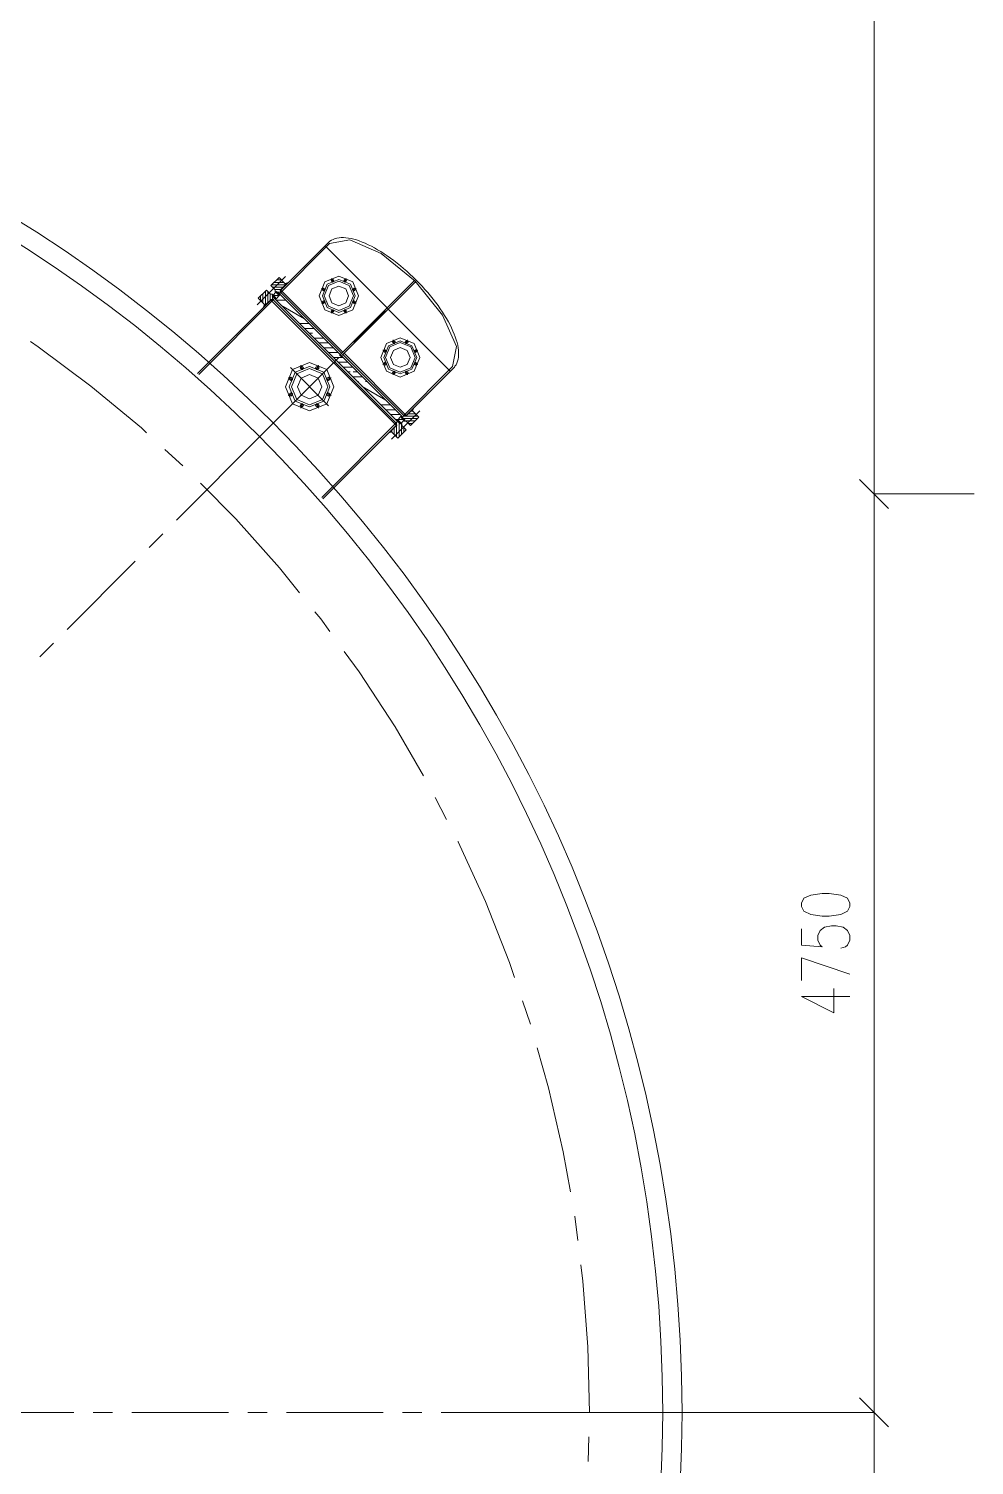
# Model space of a CAD drawing. Header units: millimetres. Extents: x 117 to 78452272, y 10 to 169749766.
# Drawn here: x 78405992 to 78410885, y 169678512 to 169685944 of the extents above; entities that cross this region are included whole.
import ezdxf

# ---------------------------------------------------------------- set-up
doc = ezdxf.new("R2010")
doc.units = ezdxf.units.MM

msp = doc.modelspace()

# ---------------------------------------------------------------- hatches: boundary and pattern name
h = msp.add_hatch(color=0)
h.dxf.hatch_style = 2
h.paths.add_polyline_path([(78407245.951, 169684542.039), (78407244.356, 169684543.634), (78407245.951, 169684545.228), (78407247.545, 169684543.634)])
h = msp.add_hatch(color=0)
h.dxf.hatch_style = 2
h.paths.add_polyline_path([(78407287.75, 169684570.049), (78407286.155, 169684571.643), (78407287.75, 169684573.238), (78407289.344, 169684571.643)])
h = msp.add_hatch(color=0)
h.dxf.hatch_style = 2
h.paths.add_polyline_path([(78407302.401, 169684584.269), (78407300.806, 169684585.864), (78407302.401, 169684587.458), (78407303.995, 169684585.864)])
h = msp.add_hatch(color=0)
h.dxf.hatch_style = 2
h.paths.add_polyline_path([(78407205.444, 169684498.948), (78407203.85, 169684500.542), (78407205.444, 169684502.136), (78407207.039, 169684500.542)])
h = msp.add_hatch(color=0)
h.dxf.hatch_style = 2
h.paths.add_polyline_path([(78407205.444, 169684498.948), (78407203.85, 169684500.542), (78407205.444, 169684502.136), (78407207.039, 169684500.542)])
h = msp.add_hatch(color=0)
h.dxf.hatch_style = 2
h.paths.add_polyline_path([(78407606.198, 169684251.601), (78407604.603, 169684253.195), (78407606.198, 169684254.79), (78407607.792, 169684253.195)])
h = msp.add_hatch(color=0)
h.dxf.hatch_style = 2
h.paths.add_polyline_path([(78407938.866, 169683947.804), (78407937.272, 169683949.399), (78407938.866, 169683950.993), (78407940.46, 169683949.399)])
h = msp.add_hatch(color=0)
h.dxf.hatch_style = 2
h.paths.add_polyline_path([(78407269.651, 169683912.469), (78407268.057, 169683914.063), (78407269.651, 169683915.658), (78407271.246, 169683914.063)])
h = msp.add_hatch(color=0)
h.dxf.hatch_style = 2
h.paths.add_polyline_path([(78407896.636, 169683891.354), (78407895.042, 169683892.948), (78407896.636, 169683894.543), (78407898.23, 169683892.948)])
h = msp.add_hatch(color=0)
h.dxf.hatch_style = 2
h.paths.add_polyline_path([(78407914.735, 169683897.818), (78407913.14, 169683899.412), (78407914.735, 169683901.007), (78407916.329, 169683899.412)])
h = msp.add_hatch(color=0)
h.dxf.hatch_style = 2
h.paths.add_polyline_path([(78407853.544, 169683850.848), (78407851.95, 169683852.442), (78407853.544, 169683854.037), (78407855.139, 169683852.442)])
h = msp.add_hatch(color=0)
h.dxf.hatch_style = 2
h.paths.add_polyline_path([(78407853.544, 169683850.848), (78407851.95, 169683852.442), (78407853.544, 169683854.037), (78407855.139, 169683852.442)])

# ---------------------------------------------------------------- linework, layer by layer
at = {"color": 0, "lineweight": 0}
for points in [[(78410366.224, 169689838.748), (78410366.224, 169683537.442)], [(78407283.871, 169684567.334), (78407548.886, 169684832.349)], [(78407296.799, 169684591.466), (78407543.284, 169684837.95)], [(78408190.953, 169684190.281), (78408194.4, 169684193.729), (78408197.416, 169684197.607), (78408203.018, 169684205.364), (78408207.327, 169684214.413), (78408211.206, 169684223.893), (78408213.791, 169684233.804), (78408215.515, 169684244.577), (78408216.377, 169684255.781), (78408216.377, 169684267.847), (78408215.946, 169684280.343), (78408214.222, 169684293.271), (78408211.637, 169684306.629), (78408208.189, 169684320.419), (78408204.311, 169684334.639), (78408199.14, 169684349.29), (78408193.538, 169684364.372), (78408187.074, 169684379.885), (78408179.749, 169684395.829), (78408171.992, 169684411.773), (78408163.374, 169684427.717), (78408153.894, 169684444.523), (78408143.552, 169684460.898), (78408133.21, 169684477.703), (78408121.575, 169684494.509), (78408109.94, 169684511.315), (78408097.444, 169684528.552), (78408084.085, 169684545.357), (78408070.727, 169684562.163), (78408056.937, 169684578.538), (78408042.286, 169684595.344), (78408027.635, 169684611.719), (78408012.122, 169684627.663), (78407996.609, 169684643.607), (78407980.665, 169684659.12), (78407964.721, 169684674.633), (78407948.346, 169684689.284), (78407931.54, 169684703.935), (78407915.165, 169684717.724), (78407898.36, 169684731.514), (78407881.123, 169684744.441), (78407864.317, 169684756.938), (78407847.511, 169684768.573), (78407830.706, 169684780.208), (78407813.9, 169684790.98), (78407797.525, 169684800.892), (78407780.719, 169684810.372), (78407764.775, 169684818.99), (78407748.4, 169684826.747), (78407732.887, 169684834.072), (78407717.374, 169684840.536), (78407702.292, 169684846.138), (78407687.641, 169684851.309), (78407673.421, 169684855.187), (78407659.631, 169684858.634), (78407646.273, 169684861.22), (78407633.345, 169684862.944), (78407620.849, 169684863.806), (78407608.783, 169684863.375), (78407597.579, 169684862.513), (78407586.806, 169684860.789), (78407576.895, 169684858.204), (78407567.415, 169684854.325), (78407558.366, 169684850.016), (78407550.609, 169684844.414), (78407546.731, 169684841.398), (78407543.284, 169684837.95)], [(78408185.351, 169684195.883), (78408204.742, 169684300.596), (78408133.641, 169684462.19), (78407991.007, 169684638.005), (78407815.193, 169684780.638), (78407653.599, 169684851.74), (78407548.886, 169684832.349)], [(78408173.285, 169684172.614), (78407525.616, 169684820.283)], [(78407320.93, 169684662.567), (78407238.194, 169684579.831)], [(78407287.319, 169684656.965), (78407244.658, 169684614.735)], [(78407244.658, 169684614.735), (78407266.635, 169684592.758)], [(78407277.408, 169684619.044), (78407249.398, 169684619.044)], [(78407264.911, 169684606.548), (78407252.845, 169684606.548)], [(78407289.904, 169684631.541), (78407261.895, 169684631.541)], [(78407308.865, 169684606.548), (78407264.911, 169684606.548)], [(78407300.246, 169684644.038), (78407274.391, 169684644.038)], [(78407320.93, 169684619.044), (78407277.408, 169684619.044)], [(78407319.637, 169684624.646), (78407287.319, 169684656.965)], [(78407312.743, 169684631.541), (78407289.904, 169684631.541)], [(78407321.361, 169684619.044), (78407293.352, 169684591.035)], [(78407336.443, 169684631.541), (78407319.637, 169684624.646)], [(78407321.361, 169684618.613), (78407319.637, 169684624.646)], [(78407329.118, 169684624.215), (78407319.637, 169684624.215)], [(78407329.98, 169684624.646), (78407320.068, 169684624.646)], [(78407328.687, 169684623.354), (78407320.068, 169684623.354)], [(78407327.825, 169684622.923), (78407320.068, 169684622.923)], [(78407327.394, 169684622.061), (78407320.068, 169684622.061)], [(78407320.499, 169684622.061), (78407320.499, 169684625.077)], [(78407326.532, 169684621.63), (78407320.499, 169684621.63)], [(78407326.101, 169684621.199), (78407320.499, 169684621.199)], [(78407320.93, 169684619.475), (78407320.93, 169684625.077)], [(78407325.67, 169684620.337), (78407320.93, 169684620.337)], [(78407324.809, 169684619.906), (78407320.93, 169684619.906)], [(78407324.378, 169684619.044), (78407320.93, 169684619.044)], [(78407330.41, 169684625.508), (78407321.361, 169684625.508)], [(78407321.361, 169684619.044), (78407322.654, 169684617.321)], [(78407323.516, 169684618.613), (78407321.361, 169684618.613)], [(78407321.792, 169684618.613), (78407321.792, 169684625.508)], [(78407322.223, 169684617.752), (78407322.223, 169684625.508)], [(78407331.272, 169684625.939), (78407323.085, 169684625.939)], [(78407323.085, 169684617.752), (78407323.085, 169684625.939)], [(78407323.516, 169684618.182), (78407323.516, 169684626.37)], [(78407323.947, 169684619.044), (78407323.947, 169684626.37)], [(78407331.703, 169684626.801), (78407324.378, 169684626.801)], [(78407324.809, 169684619.475), (78407324.809, 169684626.801)], [(78407325.239, 169684620.337), (78407325.239, 169684626.801)], [(78407332.565, 169684627.232), (78407326.101, 169684627.232)], [(78407326.101, 169684620.768), (78407326.101, 169684627.232)], [(78407326.532, 169684621.63), (78407326.532, 169684627.232)], [(78407327.394, 169684622.061), (78407327.394, 169684627.663)], [(78407327.825, 169684622.923), (78407327.825, 169684628.094)], [(78407332.996, 169684627.663), (78407327.825, 169684627.663)], [(78407328.687, 169684623.354), (78407328.687, 169684628.094)], [(78407333.427, 169684628.525), (78407329.118, 169684628.525)], [(78407329.118, 169684624.215), (78407329.118, 169684628.525)], [(78407329.549, 169684624.646), (78407329.549, 169684628.525)], [(78407330.41, 169684625.077), (78407330.41, 169684628.955)], [(78407330.841, 169684625.939), (78407330.841, 169684629.386)], [(78407334.289, 169684628.955), (78407330.841, 169684628.955)], [(78407331.703, 169684626.37), (78407331.703, 169684629.386)], [(78407332.134, 169684627.232), (78407332.134, 169684629.817)], [(78407334.72, 169684629.817), (78407332.565, 169684629.817)], [(78407332.996, 169684627.663), (78407332.996, 169684629.817)], [(78407333.427, 169684628.525), (78407333.427, 169684630.248)], [(78407335.581, 169684630.248), (78407333.858, 169684630.248)], [(78407334.289, 169684628.955), (78407334.289, 169684630.248)], [(78407566.984, 169684632.834), (78407559.228, 169684651.794)], [(78407603.181, 169684256.212), (78407987.991, 169684640.59)], [(78407609.214, 169684250.179), (78407993.592, 169684634.988)], [(78407626.02, 169684632.834), (78407633.776, 169684651.794)], [(78407984.112, 169684636.712), (78407984.543, 169684644.038)], [(78407985.405, 169684638.005), (78407984.112, 169684638.005)], [(78407984.543, 169684637.574), (78407984.543, 169684644.038)], [(78407985.836, 169684643.176), (78407984.543, 169684643.176)], [(78407986.267, 169684642.314), (78407984.543, 169684642.314)], [(78407987.129, 169684641.883), (78407984.543, 169684641.883)], [(78407987.56, 169684641.452), (78407984.543, 169684641.452)], [(78407987.991, 169684640.59), (78407984.543, 169684640.59)], [(78407987.56, 169684640.159), (78407984.543, 169684640.159)], [(78407986.698, 169684639.298), (78407984.543, 169684639.298)], [(78407986.267, 169684638.867), (78407984.543, 169684638.867)], [(78407985.405, 169684638.005), (78407985.405, 169684643.607)], [(78407985.836, 169684638.436), (78407985.836, 169684642.745)], [(78407986.698, 169684639.298), (78407986.698, 169684642.314)], [(78407987.129, 169684639.728), (78407987.129, 169684641.883)], [(78407989.714, 169684631.11), (78407997.04, 169684631.541)], [(78407997.04, 169684631.972), (78407990.576, 169684631.972)], [(78407996.178, 169684632.403), (78407991.007, 169684632.403)], [(78407991.438, 169684631.541), (78407991.438, 169684632.834)], [(78407995.747, 169684633.265), (78407991.869, 169684633.265)], [(78407995.316, 169684633.696), (78407992.3, 169684633.696)], [(78407992.3, 169684631.541), (78407992.3, 169684633.696)], [(78407992.731, 169684631.541), (78407992.731, 169684634.126)], [(78407994.454, 169684634.557), (78407993.162, 169684634.557)], [(78407993.592, 169684631.541), (78407993.592, 169684634.988)], [(78407994.023, 169684631.541), (78407994.023, 169684634.988)], [(78407994.885, 169684631.541), (78407994.885, 169684634.126)], [(78407995.316, 169684631.541), (78407995.316, 169684633.696)], [(78407996.178, 169684631.541), (78407996.178, 169684632.834)], [(78406865.45, 169684160.117), (78407245.089, 169684540.187)], [(78407265.773, 169684549.667), (78406871.483, 169684154.946)], [(78407174.418, 169684516.055), (78407257.154, 169684598.36)], [(78407179.589, 169684549.667), (78407222.25, 169684591.897)], [(78407212.339, 169684517.348), (78407179.589, 169684549.667)], [(78407191.655, 169684537.601), (78407191.655, 169684561.301)], [(78407204.152, 169684545.788), (78407204.152, 169684573.798)], [(78407204.152, 169684525.104), (78407204.152, 169684545.788)], [(78407216.648, 169684558.285), (78407216.648, 169684586.295)], [(78407216.648, 169684516.055), (78407216.648, 169684558.285)], [(78407217.941, 169684515.624), (78407245.951, 169684543.634)], [(78407222.25, 169684591.897), (78407243.796, 169684570.351)], [(78407229.145, 169684570.782), (78407229.145, 169684585.002)], [(78407229.145, 169684526.828), (78407229.145, 169684570.782)], [(78407241.641, 169684539.325), (78407241.641, 169684572.505)], [(78407252.414, 169684570.351), (78407243.796, 169684570.351)], [(78407253.276, 169684541.479), (78407243.796, 169684541.479)], [(78407243.796, 169684541.479), (78407250.691, 169684534.585)], [(78407255.431, 169684541.048), (78407244.227, 169684541.048)], [(78407250.691, 169684542.341), (78407244.658, 169684542.341)], [(78407244.658, 169684540.617), (78407244.658, 169684542.341)], [(78407248.536, 169684542.772), (78407245.089, 169684542.772)], [(78407256.724, 169684540.187), (78407245.089, 169684540.187)], [(78407245.52, 169684539.756), (78407245.52, 169684543.203)], [(78407256.293, 169684539.756), (78407245.52, 169684539.756)], [(78407245.951, 169684539.325), (78407245.951, 169684543.634)], [(78407245.951, 169684543.634), (78407257.154, 169684540.617)], [(78407255.431, 169684538.894), (78407245.951, 169684538.894)], [(78407246.812, 169684538.463), (78407246.812, 169684543.203)], [(78407255, 169684538.463), (78407246.812, 169684538.463)], [(78407247.243, 169684538.032), (78407247.243, 169684543.203)], [(78407254.138, 169684538.032), (78407247.243, 169684538.032)], [(78407247.674, 169684537.601), (78407247.674, 169684543.203)], [(78407253.707, 169684537.17), (78407248.105, 169684537.17)], [(78407248.536, 169684536.739), (78407248.536, 169684542.772)], [(78407252.845, 169684536.739), (78407248.536, 169684536.739)], [(78407248.967, 169684536.308), (78407248.967, 169684542.772)], [(78407252.414, 169684535.877), (78407249.398, 169684535.877)], [(78407249.829, 169684535.446), (78407249.829, 169684542.341)], [(78407251.983, 169684535.446), (78407249.829, 169684535.446)], [(78407250.26, 169684535.015), (78407250.26, 169684542.341)], [(78407250.691, 169684534.585), (78407887.587, 169683897.689)], [(78407251.122, 169684534.585), (78407251.122, 169684542.341)], [(78407251.553, 169684535.015), (78407251.553, 169684541.91)], [(78407252.414, 169684570.351), (78407256.293, 169684566.041)], [(78407256.293, 169684566.041), (78407252.414, 169684561.732)], [(78407260.602, 169684562.163), (78407252.414, 169684562.163)], [(78407261.033, 169684561.732), (78407252.414, 169684561.732)], [(78407252.414, 169684561.732), (78407265.342, 169684548.805)], [(78407252.414, 169684535.877), (78407252.414, 169684541.91)], [(78407252.845, 169684561.301), (78407252.845, 169684562.594)], [(78407252.845, 169684536.308), (78407252.845, 169684541.479)], [(78407259.74, 169684563.025), (78407253.276, 169684563.025)], [(78407253.276, 169684560.871), (78407253.276, 169684563.025)], [(78407261.464, 169684560.871), (78407253.276, 169684560.871)], [(78407253.276, 169684537.17), (78407253.276, 169684541.479)], [(78407259.309, 169684563.456), (78407253.707, 169684563.456)], [(78407262.326, 169684560.44), (78407253.707, 169684560.44)], [(78407254.138, 169684563.887), (78407254.138, 169684568.627)], [(78407254.138, 169684560.009), (78407254.138, 169684563.887)], [(78407254.138, 169684541.479), (78407254.138, 169684560.009)], [(78407254.138, 169684537.601), (78407254.138, 169684541.479)], [(78407258.447, 169684564.318), (78407254.569, 169684564.318)], [(78407254.569, 169684559.578), (78407254.569, 169684564.318)], [(78407262.756, 169684559.578), (78407254.569, 169684559.578)], [(78407254.569, 169684538.463), (78407254.569, 169684541.048)], [(78407258.016, 169684564.749), (78407255, 169684564.749)], [(78407263.618, 169684559.147), (78407255, 169684559.147)], [(78407257.154, 169684565.18), (78407255.431, 169684565.18)], [(78407255.431, 169684558.716), (78407255.431, 169684565.18)], [(78407255.431, 169684538.894), (78407255.431, 169684541.048)], [(78407255.862, 169684558.285), (78407255.862, 169684565.611)], [(78407264.049, 169684558.285), (78407255.862, 169684558.285)], [(78407255.862, 169684539.756), (78407255.862, 169684541.048)], [(78407256.293, 169684566.041), (78407270.944, 169684580.693)], [(78407256.293, 169684566.041), (78407269.651, 169684553.114)], [(78407264.911, 169684557.854), (78407256.293, 169684557.854)], [(78407256.724, 169684557.423), (78407256.724, 169684566.041)], [(78407265.342, 169684557.423), (78407256.724, 169684557.423)], [(78407257.154, 169684556.992), (78407257.154, 169684565.611)], [(78407257.154, 169684540.617), (78407893.62, 169683904.152)], [(78407266.204, 169684556.561), (78407257.585, 169684556.561)], [(78407258.016, 169684556.13), (78407258.016, 169684564.749)], [(78407289.473, 169684564.318), (78407258.016, 169684564.318)], [(78407266.635, 169684556.13), (78407258.016, 169684556.13)], [(78407258.447, 169684555.7), (78407258.447, 169684564.318)], [(78407267.066, 169684555.269), (78407258.878, 169684555.269)], [(78407259.309, 169684554.838), (78407259.309, 169684563.456)], [(78407267.927, 169684554.838), (78407259.309, 169684554.838)], [(78407259.74, 169684554.407), (78407259.74, 169684563.025)], [(78407260.171, 169684553.976), (78407260.171, 169684562.163)], [(78407268.358, 169684553.976), (78407260.171, 169684553.976)], [(78407269.22, 169684553.545), (78407260.602, 169684553.545)], [(78407261.033, 169684553.114), (78407261.033, 169684561.732)], [(78407261.464, 169684552.683), (78407261.464, 169684560.871)], [(78407269.22, 169684552.683), (78407261.464, 169684552.683)], [(78407268.789, 169684552.252), (78407261.895, 169684552.252)], [(78407262.326, 169684551.821), (78407262.326, 169684560.44)], [(78407262.756, 169684551.39), (78407262.756, 169684559.578)], [(78407267.927, 169684551.821), (78407262.756, 169684551.821)], [(78407267.496, 169684550.959), (78407263.187, 169684550.959)], [(78407263.618, 169684550.528), (78407263.618, 169684559.147)], [(78407266.635, 169684550.528), (78407263.618, 169684550.528)], [(78407264.049, 169684550.098), (78407264.049, 169684558.716)], [(78407266.204, 169684549.667), (78407264.48, 169684549.667)], [(78407264.911, 169684549.236), (78407264.911, 169684557.854)], [(78407296.368, 169684594.051), (78407265.342, 169684594.051)], [(78407265.342, 169684548.805), (78407265.342, 169684557.423)], [(78407265.773, 169684549.667), (78407265.773, 169684556.561)], [(78407266.635, 169684584.14), (78407266.635, 169684592.758)], [(78407266.635, 169684584.14), (78407270.513, 169684580.262)], [(78407266.635, 169684550.098), (78407266.635, 169684556.13)], [(78407267.066, 169684550.959), (78407267.066, 169684555.269)], [(78407267.927, 169684551.39), (78407267.927, 169684554.838)], [(78407268.358, 169684543.203), (78407293.783, 169684568.627)], [(78407268.358, 169684552.252), (78407268.358, 169684553.976)], [(78407269.651, 169684553.114), (78407268.358, 169684543.203)], [(78407268.358, 169684543.203), (78407896.205, 169683915.356)], [(78407271.806, 169684581.555), (78407269.22, 169684581.555)], [(78407270.513, 169684580.262), (78407274.822, 169684584.571)], [(78407279.131, 169684580.262), (78407270.513, 169684580.262)], [(78407270.513, 169684580.262), (78407283.871, 169684567.334)], [(78407278.269, 169684581.124), (78407271.375, 169684581.124)], [(78407279.562, 169684579.831), (78407271.375, 169684579.831)], [(78407277.839, 169684581.555), (78407271.806, 169684581.555)], [(78407271.806, 169684579.4), (78407271.806, 169684581.555)], [(78407280.424, 169684578.969), (78407271.806, 169684578.969)], [(78407272.237, 169684578.538), (78407272.237, 169684581.985)], [(78407280.855, 169684578.538), (78407272.237, 169684578.538)], [(78407276.977, 169684582.416), (78407272.667, 169684582.416)], [(78407272.667, 169684578.107), (78407272.667, 169684582.416)], [(78407276.546, 169684582.847), (78407273.098, 169684582.847)], [(78407281.717, 169684577.676), (78407273.098, 169684577.676)], [(78407273.529, 169684577.245), (78407273.529, 169684583.278)], [(78407282.148, 169684577.245), (78407273.529, 169684577.245)], [(78407322.654, 169684539.325), (78407273.529, 169684539.325)], [(78407273.96, 169684576.814), (78407273.96, 169684583.709)], [(78407276.115, 169684583.278), (78407273.96, 169684583.278)], [(78407283.01, 169684576.814), (78407274.391, 169684576.814)], [(78407274.822, 169684576.384), (78407274.822, 169684584.571)], [(78407274.822, 169684584.571), (78407287.75, 169684571.643)], [(78407283.44, 169684575.953), (78407274.822, 169684575.953)], [(78407275.253, 169684575.522), (78407275.253, 169684584.14)], [(78407283.871, 169684575.522), (78407275.684, 169684575.522)], [(78407276.115, 169684575.091), (78407276.115, 169684583.278)], [(78407284.733, 169684574.66), (78407276.115, 169684574.66)], [(78407276.546, 169684574.229), (78407276.546, 169684582.847)], [(78407285.164, 169684574.229), (78407276.977, 169684574.229)], [(78407277.408, 169684573.798), (78407277.408, 169684581.985)], [(78407286.026, 169684573.367), (78407277.408, 169684573.367)], [(78407277.839, 169684572.936), (78407277.839, 169684581.555)], [(78407295.937, 169684581.555), (78407277.839, 169684581.555)], [(78407286.457, 169684572.936), (78407278.269, 169684572.936)], [(78407278.7, 169684572.505), (78407278.7, 169684581.124)], [(78407287.319, 169684572.074), (78407278.7, 169684572.074)], [(78407279.131, 169684571.643), (78407279.131, 169684580.262)], [(78407287.75, 169684571.643), (78407279.131, 169684571.643)], [(78407279.562, 169684571.213), (78407279.562, 169684579.831)], [(78407287.319, 169684570.782), (78407279.993, 169684570.782)], [(78407280.424, 169684570.351), (78407280.424, 169684578.969)], [(78407286.888, 169684570.351), (78407280.424, 169684570.351)], [(78407280.855, 169684569.92), (78407280.855, 169684578.538)], [(78407286.026, 169684569.92), (78407281.286, 169684569.92)], [(78407281.717, 169684569.489), (78407281.717, 169684577.676)], [(78407285.595, 169684569.058), (78407281.717, 169684569.058)], [(78407282.148, 169684568.627), (78407282.148, 169684577.245)], [(78407284.733, 169684568.627), (78407282.579, 169684568.627)], [(78407283.01, 169684568.196), (78407283.01, 169684576.384)], [(78407284.302, 169684567.765), (78407283.01, 169684567.765)], [(78407283.44, 169684567.334), (78407283.44, 169684575.953)], [(78407283.871, 169684567.334), (78407293.783, 169684568.627)], [(78407284.302, 169684567.765), (78407284.302, 169684575.091)], [(78407284.733, 169684568.196), (78407284.733, 169684574.66)], [(78407285.164, 169684569.058), (78407285.164, 169684574.229)], [(78407286.026, 169684569.489), (78407286.026, 169684573.367)], [(78407286.457, 169684570.351), (78407286.457, 169684572.936)], [(78407287.319, 169684570.782), (78407287.319, 169684572.074)], [(78407297.23, 169684591.035), (78407293.352, 169684591.035)], [(78407293.352, 169684589.742), (78407293.352, 169684591.035)], [(78407293.352, 169684590.604), (78407296.368, 169684579.831)], [(78407298.092, 169684590.173), (78407293.352, 169684590.173)], [(78407298.523, 169684589.742), (78407293.352, 169684589.742)], [(78407296.799, 169684591.466), (78407293.783, 169684591.466)], [(78407299.384, 169684589.311), (78407293.783, 169684589.311)], [(78407299.815, 169684588.449), (78407293.783, 169684588.449)], [(78407293.783, 169684568.627), (78407604.905, 169684257.505)], [(78407294.213, 169684587.587), (78407294.213, 169684591.897)], [(78407300.246, 169684588.018), (78407294.213, 169684588.018)], [(78407301.108, 169684587.156), (78407294.213, 169684587.156)], [(78407301.539, 169684586.726), (78407294.213, 169684586.726)], [(78407295.937, 169684592.328), (78407294.644, 169684592.328)], [(78407294.644, 169684585.433), (78407294.644, 169684592.328)], [(78407302.401, 169684585.864), (78407294.644, 169684585.864)], [(78407301.97, 169684585.433), (78407294.644, 169684585.433)], [(78407301.108, 169684584.571), (78407295.075, 169684584.571)], [(78407300.677, 169684584.14), (78407295.075, 169684584.14)], [(78407299.815, 169684583.278), (78407295.075, 169684583.278)], [(78407295.506, 169684582.847), (78407295.506, 169684592.758)], [(78407295.506, 169684592.758), (78407302.401, 169684585.864)], [(78407299.384, 169684582.847), (78407295.506, 169684582.847)], [(78407298.523, 169684582.416), (78407295.506, 169684582.416)], [(78407295.937, 169684580.693), (78407295.937, 169684592.328)], [(78407298.092, 169684581.555), (78407295.937, 169684581.555)], [(78407297.23, 169684581.124), (78407295.937, 169684581.124)], [(78407296.368, 169684579.831), (78407611.8, 169684264.399)], [(78407296.799, 169684580.262), (78407296.799, 169684591.897)], [(78407297.23, 169684580.693), (78407297.23, 169684591.035)], [(78407297.661, 169684581.555), (78407297.661, 169684590.604)], [(78407298.523, 169684581.985), (78407298.523, 169684589.742)], [(78407298.953, 169684582.847), (78407298.953, 169684589.311)], [(78407299.815, 169684583.278), (78407299.815, 169684588.449)], [(78407300.246, 169684584.14), (78407300.246, 169684588.018)], [(78407301.108, 169684584.571), (78407301.108, 169684587.156)], [(78407301.539, 169684585.002), (78407301.539, 169684586.726)], [(78407302.401, 169684585.864), (78407617.832, 169684270.432)], [(78407525.616, 169684591.035), (78407506.225, 169684599.222)], [(78407525.616, 169684532.43), (78407506.225, 169684524.673)], [(78407667.388, 169684591.035), (78407686.779, 169684599.222)], [(78407667.388, 169684532.43), (78407686.779, 169684524.673)], [(78407205.444, 169684500.111), (78407212.339, 169684517.348)], [(78407206.306, 169684502.697), (78407208.03, 169684502.697)], [(78407206.306, 169684502.266), (78407206.306, 169684500.973)], [(78407206.306, 169684502.266), (78407207.599, 169684502.266)], [(78407206.737, 169684503.989), (78407206.737, 169684501.835)], [(78407206.737, 169684503.559), (78407208.461, 169684503.559)], [(78407207.168, 169684504.851), (78407209.754, 169684504.851)], [(78407207.168, 169684503.989), (78407209.323, 169684503.989)], [(78407207.599, 169684506.144), (78407211.046, 169684506.144)], [(78407207.599, 169684505.282), (78407207.599, 169684502.266)], [(78407207.599, 169684505.282), (78407210.615, 169684505.282)], [(78407208.03, 169684507.437), (78407212.339, 169684507.437)], [(78407208.03, 169684507.006), (78407208.03, 169684503.128)], [(78407208.03, 169684506.575), (78407211.908, 169684506.575)], [(78407208.461, 169684507.868), (78407213.201, 169684507.868)], [(78407208.892, 169684509.16), (78407214.494, 169684509.16)], [(78407208.892, 169684508.73), (78407213.632, 169684508.73)], [(78407208.892, 169684508.299), (78407208.892, 169684503.559)], [(78407209.323, 169684510.453), (78407215.355, 169684510.453)], [(78407209.323, 169684510.022), (78407209.323, 169684503.989)], [(78407209.323, 169684509.591), (78407214.925, 169684509.591)], [(78407209.754, 169684511.746), (78407209.754, 169684504.851)], [(78407209.754, 169684511.746), (78407216.648, 169684511.746)], [(78407209.754, 169684510.884), (78407216.217, 169684510.884)], [(78407210.185, 169684512.177), (78407217.51, 169684512.177)], [(78407210.615, 169684513.47), (78407218.803, 169684513.47)], [(78407210.615, 169684513.039), (78407210.615, 169684505.282)], [(78407210.615, 169684513.039), (78407217.941, 169684513.039)], [(78407211.046, 169684514.762), (78407211.046, 169684506.144)], [(78407211.046, 169684514.762), (78407218.803, 169684514.762)], [(78407211.046, 169684514.331), (78407219.234, 169684514.331)], [(78407211.477, 169684516.055), (78407216.217, 169684516.055)], [(78407211.477, 169684515.624), (78407217.941, 169684515.624)], [(78407211.908, 169684516.486), (78407211.908, 169684506.575)], [(78407211.908, 169684516.486), (78407214.063, 169684516.486)], [(78407217.941, 169684515.624), (78407212.339, 169684517.348)], [(78407212.339, 169684516.917), (78407212.339, 169684507.437)], [(78407213.201, 169684516.917), (78407213.201, 169684507.868)], [(78407213.632, 169684516.917), (78407213.632, 169684508.73)], [(78407214.494, 169684516.486), (78407214.494, 169684509.16)], [(78407214.925, 169684516.486), (78407214.925, 169684510.022)], [(78407215.355, 169684516.055), (78407215.355, 169684510.453)], [(78407216.217, 169684516.055), (78407216.217, 169684510.884)], [(78407216.648, 169684516.055), (78407216.648, 169684511.746)], [(78407217.51, 169684515.624), (78407217.51, 169684512.177)], [(78407217.941, 169684515.624), (78407217.941, 169684513.039)], [(78407217.941, 169684515.624), (78407219.234, 169684514.331)], [(78407218.803, 169684514.762), (78407218.803, 169684513.47)], [(78407418.749, 169684443.661), (78407296.799, 169684514.331)], [(78407566.984, 169684491.062), (78407559.228, 169684471.671)], [(78407626.02, 169684491.062), (78407633.776, 169684471.671)], [(78407673.852, 169684320.85), (78407838.031, 169684485.029)], [(78407443.742, 169684418.668), (78407392.463, 169684418.668)], [(78407454.084, 169684393.675), (78407417.456, 169684393.675)], [(78407468.735, 169684393.675), (78407454.084, 169684393.675)], [(78406602.16, 169683853.735), (78406575.012, 169683878.728), (78406313.445, 169684095.049), (78406041.536, 169684298.011), (78406001.03, 169684325.159)], [(78407459.686, 169684368.681), (78407442.449, 169684368.681)], [(78407487.695, 169684343.688), (78407470.028, 169684343.688)], [(78407518.721, 169684343.688), (78407487.695, 169684343.688)], [(78407543.715, 169684318.695), (78407492.866, 169684318.695)], [(78407885.432, 169684314.386), (78407877.676, 169684333.777)], [(78407944.037, 169684314.386), (78407952.224, 169684333.777)], [(78407594.563, 169684241.561), (78407197.688, 169683844.686)], [(78407568.708, 169684293.702), (78407517.86, 169684293.702)], [(78407579.05, 169684268.709), (78407542.853, 169684268.709)], [(78407596.717, 169684243.715), (78407567.846, 169684243.715)], [(78407593.701, 169684268.709), (78407579.05, 169684268.709)], [(78407618.694, 169684243.715), (78407596.717, 169684243.715)], [(78407600.596, 169684256.212), (78407603.181, 169684258.797)], [(78407600.596, 169684256.212), (78407609.214, 169684247.594)], [(78407603.612, 169684255.781), (78407600.596, 169684255.781)], [(78407602.75, 169684256.643), (78407601.027, 169684256.643)], [(78407601.027, 169684255.35), (78407601.027, 169684256.643)], [(78407604.043, 169684255.35), (78407601.458, 169684255.35)], [(78407601.889, 169684257.505), (78407610.507, 169684248.886)], [(78407601.889, 169684254.919), (78407601.889, 169684257.074)], [(78407604.905, 169684254.488), (78407601.889, 169684254.488)], [(78407602.319, 169684254.057), (78407602.319, 169684257.074)], [(78407605.336, 169684254.057), (78407602.75, 169684254.057)], [(78407603.181, 169684253.626), (78407603.181, 169684256.212)], [(78407606.198, 169684253.195), (78407603.181, 169684253.195)], [(78407603.612, 169684252.765), (78407603.612, 169684255.781)], [(78407605.767, 169684252.765), (78407604.043, 169684252.765)], [(78407604.474, 169684252.334), (78407604.474, 169684255.35)], [(78407604.905, 169684251.903), (78407604.905, 169684254.488)], [(78407607.49, 169684251.903), (78407604.905, 169684251.903)], [(78407605.336, 169684252.334), (78407605.336, 169684254.057)], [(78407605.336, 169684251.041), (78407605.336, 169684252.334)], [(78407607.921, 169684251.472), (78407605.336, 169684251.472)], [(78407608.783, 169684251.041), (78407605.767, 169684251.041)], [(78407606.198, 169684250.61), (78407606.198, 169684253.195)], [(78407609.214, 169684250.179), (78407606.198, 169684250.179)], [(78407606.629, 169684249.748), (78407606.629, 169684252.765)], [(78407609.645, 169684249.748), (78407607.059, 169684249.748)], [(78407607.49, 169684249.317), (78407607.49, 169684251.903)], [(78407610.507, 169684248.886), (78407607.49, 169684248.886)], [(78407607.921, 169684248.455), (78407607.921, 169684251.472)], [(78407609.645, 169684248.455), (78407608.352, 169684248.455)], [(78407608.783, 169684248.024), (78407608.783, 169684250.61)], [(78407609.214, 169684247.594), (78407609.214, 169684250.179)], [(78407609.214, 169684247.594), (78407611.8, 169684250.179)], [(78407610.507, 169684251.903), (78407921.629, 169683940.78)], [(78407617.402, 169684258.797), (78407932.833, 169683943.366)], [(78407623.434, 169684264.83), (78407938.866, 169683949.399)], [(78407844.064, 169684273.018), (78407824.673, 169684280.774)], [(78407985.836, 169684273.018), (78408004.796, 169684280.774)], [(78407344.2, 169683991.198), (78407546.3, 169684193.298)], [(78407346.785, 169684190.712), (78407543.715, 169683993.783)], [(78407408.837, 169684179.509), (78407399.357, 169684203.209)], [(78407481.232, 169684179.509), (78407491.143, 169684203.209)], [(78407613.092, 169684218.722), (78407592.839, 169684218.722)], [(78407643.687, 169684218.722), (78407613.092, 169684218.722)], [(78407645.411, 169684193.729), (78407617.832, 169684193.729)], [(78407654.46, 169684168.736), (78407642.826, 169684168.736)], [(78407668.681, 169684193.729), (78407645.411, 169684193.729)], [(78407693.674, 169684168.736), (78407669.973, 169684168.736)], [(78407844.064, 169684213.982), (78407824.673, 169684206.225)], [(78407885.432, 169684172.614), (78407877.676, 169684153.223)], [(78407920.336, 169683930.869), (78408185.351, 169684195.883)], [(78407944.037, 169684172.614), (78407952.224, 169684153.223)], [(78407944.468, 169683943.797), (78408190.953, 169684190.281)], [(78407985.836, 169684213.982), (78408004.796, 169684206.225)], [(78407357.989, 169684128.229), (78407334.289, 169684138.14)], [(78407532.511, 169684128.229), (78407556.211, 169684138.14)], [(78407679.023, 169684143.742), (78407667.819, 169684143.742)], [(78407718.667, 169684143.742), (78407679.023, 169684143.742)], [(78407698.414, 169684118.749), (78407692.812, 169684118.749)], [(78407839.324, 169684023.085), (78407717.805, 169684093.756)], [(78407743.66, 169684118.749), (78407733.749, 169684118.749)], [(78407357.989, 169684056.266), (78407334.289, 169684046.355)], [(78407532.511, 169684056.266), (78407556.211, 169684046.355)], [(78407408.837, 169684004.987), (78407399.357, 169683981.287)], [(78407481.232, 169684004.987), (78407491.143, 169683981.287)], [(78407864.317, 169683997.661), (78407813.469, 169683997.661)], [(78407889.31, 169683972.668), (78407838.462, 169683972.668)], [(78407914.304, 169683947.675), (78407863.455, 169683947.675)], [(78407896.205, 169683915.356), (78407921.629, 169683940.78)], [(78407920.336, 169683930.869), (78407921.629, 169683940.78)], [(78407922.06, 169683932.593), (78407922.06, 169683928.715)], [(78407922.06, 169683932.593), (78407927.231, 169683932.593)], [(78407922.491, 169683933.024), (78407926.369, 169683933.024)], [(78407922.922, 169683933.024), (78407922.922, 169683928.284)], [(78407923.353, 169683933.886), (78407923.353, 169683927.422)], [(78407923.353, 169683933.455), (78407925.938, 169683933.455)], [(78407923.784, 169683934.316), (78407923.784, 169683926.991)], [(78407923.784, 169683934.316), (78407925.077, 169683934.316)], [(78407924.646, 169683934.747), (78407924.646, 169683926.129)], [(78407937.573, 169683921.82), (78407924.646, 169683934.747)], [(78407925.077, 169683934.316), (78407925.077, 169683925.698)], [(78407925.938, 169683933.455), (78407925.938, 169683925.267)], [(78407926.369, 169683933.024), (78407926.369, 169683924.405)], [(78407927.231, 169683932.162), (78407927.231, 169683923.974)], [(78407987.56, 169683939.918), (78407929.386, 169683939.918)], [(78408015.569, 169683967.928), (78407932.833, 169683885.192)], [(78407943.606, 169683940.349), (78407932.833, 169683943.366)], [(78407933.264, 169683943.797), (78407944.468, 169683943.797)], [(78407933.695, 169683944.228), (78407944.037, 169683944.228)], [(78407933.695, 169683942.935), (78407945.33, 169683942.935)], [(78407934.126, 169683944.659), (78407934.126, 169683942.935)], [(78407934.557, 169683945.089), (78407934.557, 169683942.935)], [(78407934.557, 169683945.089), (78407943.606, 169683945.089)], [(78407934.988, 169683945.52), (78407942.744, 169683945.52)], [(78407935.419, 169683945.52), (78407935.419, 169683942.504)], [(78407935.849, 169683946.382), (78407935.849, 169683942.504)], [(78407935.849, 169683945.951), (78407942.313, 169683945.951)], [(78407935.849, 169683942.504), (78407945.761, 169683942.504)], [(78407936.28, 169683946.813), (78407936.28, 169683942.073)], [(78407936.28, 169683946.813), (78407941.451, 169683946.813)], [(78407936.711, 169683947.244), (78407941.021, 169683947.244)], [(78407937.142, 169683947.675), (78407937.142, 169683942.073)], [(78407937.573, 169683948.106), (78407937.573, 169683942.073)], [(78407937.573, 169683948.106), (78407940.159, 169683948.106)], [(78407938.004, 169683948.537), (78407939.728, 169683948.537)], [(78407938.435, 169683948.968), (78407938.435, 169683941.642)], [(78407938.435, 169683941.642), (78407945.33, 169683941.642)], [(78407938.866, 169683949.399), (78407938.866, 169683941.642)], [(78407945.761, 169683942.504), (78407938.866, 169683949.399)], [(78407939.728, 169683948.537), (78407939.728, 169683941.211)], [(78407940.159, 169683948.106), (78407940.159, 169683941.211)], [(78407940.59, 169683941.211), (78407944.899, 169683941.211)], [(78407941.021, 169683947.675), (78407941.021, 169683941.211)], [(78407941.451, 169683946.813), (78407941.451, 169683940.78)], [(78407942.313, 169683946.382), (78407942.313, 169683940.78)], [(78407942.744, 169683945.52), (78407942.744, 169683940.78)], [(78407942.744, 169683940.349), (78407944.037, 169683940.349)], [(78407943.175, 169683945.089), (78407943.175, 169683940.349)], [(78407972.047, 169683968.359), (78407944.037, 169683940.349)], [(78407944.037, 169683944.228), (78407944.037, 169683940.349)], [(78407944.468, 169683943.797), (78407944.468, 169683940.78)], [(78407945.33, 169683942.935), (78407945.33, 169683941.642)], [(78407991.869, 169683952.415), (78407956.103, 169683952.415)], [(78408009.967, 169683934.316), (78407967.737, 169683891.656)], [(78407979.372, 169683964.912), (78407968.599, 169683964.912)], [(78407972.047, 169683968.359), (78407970.323, 169683969.652)], [(78407970.754, 169683970.083), (78407978.941, 169683970.083)], [(78407970.754, 169683969.221), (78407978.51, 169683969.221)], [(78407971.185, 169683970.514), (78407979.372, 169683970.514)], [(78407971.616, 169683970.514), (78407971.616, 169683968.79)], [(78407971.616, 169683968.79), (78407978.51, 169683968.79)], [(78407971.616, 169683968.359), (78407977.649, 169683966.635)], [(78407972.047, 169683971.375), (78407972.047, 169683967.928)], [(78407972.047, 169683970.944), (78407979.372, 169683970.944)], [(78407972.478, 169683971.806), (78407979.803, 169683971.806)], [(78407972.478, 169683967.928), (78407978.079, 169683967.928)], [(78407972.908, 169683971.806), (78407972.908, 169683967.928)], [(78407973.339, 169683972.668), (78407973.339, 169683967.928)], [(78407973.339, 169683972.237), (78407979.803, 169683972.237)], [(78407973.77, 169683973.099), (78407973.77, 169683967.497)], [(78407973.77, 169683973.099), (78407980.234, 169683973.099)], [(78407974.632, 169683973.961), (78407974.632, 169683967.497)], [(78407974.632, 169683973.53), (78407980.234, 169683973.53)], [(78407975.063, 169683974.392), (78407975.063, 169683967.497)], [(78407975.063, 169683974.392), (78407980.665, 169683974.392)], [(78407975.063, 169683967.497), (78407978.079, 169683967.497)], [(78407975.925, 169683974.823), (78407975.925, 169683967.066)], [(78407975.925, 169683974.823), (78407981.096, 169683974.823)], [(78407976.356, 169683975.685), (78407976.356, 169683967.066)], [(78407976.356, 169683975.685), (78407981.096, 169683975.685)], [(78407976.787, 169683976.116), (78407981.527, 169683976.116)], [(78407977.218, 169683976.116), (78407977.218, 169683966.635)], [(78407984.543, 169683983.441), (78407977.649, 169683966.635)], [(78407977.649, 169683976.977), (78407977.649, 169683967.066)], [(78407977.649, 169683976.977), (78407981.527, 169683976.977)], [(78407977.649, 169683966.635), (78408009.967, 169683934.316)], [(78407978.079, 169683977.408), (78407981.958, 169683977.408)], [(78407978.51, 169683977.408), (78407978.51, 169683968.359)], [(78407978.941, 169683978.27), (78407978.941, 169683970.083)], [(78407978.941, 169683977.839), (78407981.958, 169683977.839)], [(78407979.372, 169683978.701), (78407982.389, 169683978.701)], [(78407979.803, 169683978.701), (78407979.803, 169683971.806)], [(78407980.234, 169683979.563), (78407980.234, 169683973.099)], [(78407980.234, 169683979.132), (78407982.819, 169683979.132)], [(78407980.665, 169683979.994), (78407980.665, 169683974.823)], [(78407980.665, 169683979.994), (78407982.819, 169683979.994)], [(78407981.527, 169683980.425), (78407981.527, 169683976.116)], [(78407981.527, 169683980.425), (78407983.25, 169683980.425)], [(78407981.958, 169683981.287), (78407981.958, 169683977.839)], [(78407981.958, 169683981.287), (78407983.25, 169683981.287)], [(78407982.819, 169683981.717), (78407982.819, 169683979.563)], [(78407983.25, 169683982.579), (78407983.25, 169683980.856)], [(78408004.365, 169683939.918), (78407987.56, 169683939.918)], [(78407906.116, 169683916.649), (78407507.948, 169683518.481)], [(78407513.119, 169683512.448), (78407893.189, 169683892.087)], [(78407853.113, 169683852.442), (78407869.919, 169683859.337)], [(78407866.041, 169683857.613), (78407858.284, 169683857.613)], [(78407858.284, 169683854.597), (78407858.284, 169683857.613)], [(78407867.765, 169683858.044), (78407859.146, 169683858.044)], [(78407859.146, 169683854.597), (78407859.146, 169683858.044)], [(78407869.488, 169683858.906), (78407859.577, 169683858.906)], [(78407859.577, 169683855.028), (78407859.577, 169683858.906)], [(78407869.919, 169683859.337), (78407860.439, 169683859.337)], [(78407860.439, 169683855.028), (78407860.439, 169683859.337)], [(78407869.919, 169683860.199), (78407860.87, 169683860.199)], [(78407860.87, 169683855.459), (78407860.87, 169683860.199)], [(78407869.919, 169683860.63), (78407861.732, 169683860.63)], [(78407861.732, 169683855.89), (78407861.732, 169683860.63)], [(78407869.488, 169683861.491), (78407862.163, 169683861.491)], [(78407862.163, 169683855.89), (78407862.163, 169683861.491)], [(78407869.488, 169683861.922), (78407862.594, 169683861.922)], [(78407862.594, 169683856.32), (78407862.594, 169683861.922)], [(78407869.057, 169683862.784), (78407863.455, 169683862.784)], [(78407863.455, 169683856.32), (78407863.455, 169683862.353)], [(78407869.057, 169683863.215), (78407863.886, 169683863.215)], [(78407863.886, 169683856.751), (78407863.886, 169683863.215)], [(78407869.057, 169683863.646), (78407864.748, 169683863.646)], [(78407864.748, 169683856.751), (78407864.748, 169683863.646)], [(78407868.626, 169683864.508), (78407865.179, 169683864.508)], [(78407865.179, 169683857.182), (78407865.179, 169683864.508)], [(78407868.626, 169683864.939), (78407866.041, 169683864.939)], [(78407866.041, 169683857.613), (78407866.041, 169683864.939)], [(78407867.765, 169683865.801), (78407866.472, 169683865.801)], [(78407866.472, 169683857.613), (78407866.472, 169683865.801)], [(78407867.334, 169683858.044), (78407867.334, 169683866.232)], [(78407868.626, 169683864.939), (78407867.334, 169683866.232)], [(78407867.765, 169683858.044), (78407867.765, 169683865.801)], [(78407868.195, 169683858.475), (78407868.195, 169683864.939)], [(78407868.626, 169683821.416), (78407951.362, 169683904.152)], [(78407868.626, 169683864.939), (78407896.636, 169683892.948)], [(78407868.626, 169683864.939), (78407869.919, 169683859.337)], [(78407869.057, 169683858.906), (78407869.057, 169683863.215)], [(78407869.488, 169683858.906), (78407869.488, 169683861.061)], [(78407869.919, 169683859.337), (78407902.669, 169683826.587)], [(78407870.781, 169683858.475), (78407870.781, 169683867.093)], [(78407883.278, 169683845.978), (78407883.278, 169683879.59)], [(78407887.587, 169683898.119), (78407895.343, 169683898.119)], [(78407894.481, 169683890.794), (78407887.587, 169683897.689)], [(78407888.018, 169683898.55), (78407894.912, 169683898.55)], [(78407888.018, 169683897.258), (78407895.343, 169683897.258)], [(78407903.531, 169683922.682), (78407888.449, 169683922.682)], [(78407888.449, 169683898.981), (78407888.449, 169683896.827)], [(78407888.449, 169683896.827), (78407895.343, 169683896.827)], [(78407888.88, 169683899.412), (78407888.88, 169683896.396)], [(78407888.88, 169683899.412), (78407894.912, 169683899.412)], [(78407889.31, 169683899.843), (78407894.481, 169683899.843)], [(78407889.31, 169683895.965), (78407895.774, 169683895.965)], [(78407889.741, 169683899.843), (78407889.741, 169683895.534)], [(78407889.741, 169683895.534), (78407895.774, 169683895.534)], [(78407890.172, 169683900.705), (78407890.172, 169683895.103)], [(78407890.172, 169683900.705), (78407894.481, 169683900.705)], [(78407890.172, 169683894.672), (78407896.205, 169683894.672)], [(78407890.603, 169683901.136), (78407894.481, 169683901.136)], [(78407891.034, 169683901.136), (78407891.034, 169683894.241)], [(78407891.034, 169683894.241), (78407896.205, 169683894.241)], [(78407891.465, 169683901.998), (78407891.465, 169683893.81)], [(78407891.465, 169683901.567), (78407894.051, 169683901.567)], [(78407891.465, 169683893.81), (78407896.205, 169683893.81)], [(78407891.896, 169683902.429), (78407891.896, 169683892.948)], [(78407891.896, 169683902.429), (78407894.051, 169683902.429)], [(78407892.327, 169683902.859), (78407893.62, 169683902.859)], [(78407892.327, 169683892.948), (78407896.636, 169683892.948)], [(78407892.758, 169683903.29), (78407892.758, 169683892.518)], [(78407892.758, 169683892.518), (78407896.205, 169683892.518)], [(78407893.189, 169683903.721), (78407893.189, 169683892.087)], [(78407896.636, 169683892.948), (78407893.62, 169683904.152)], [(78407893.62, 169683891.656), (78407895.343, 169683891.656)], [(78407894.051, 169683902.429), (78407894.051, 169683891.225)], [(78407894.481, 169683900.274), (78407894.481, 169683890.794)], [(78407895.343, 169683897.689), (78407895.343, 169683891.656)], [(78407895.774, 169683895.965), (78407895.774, 169683906.307)], [(78407895.774, 169683895.534), (78407895.774, 169683892.087)], [(78407895.774, 169683848.133), (78407895.774, 169683892.087)], [(78407906.116, 169683916.649), (78407896.205, 169683915.356)], [(78407901.807, 169683912.34), (78407910.425, 169683912.34)], [(78407914.735, 169683899.412), (78407901.807, 169683912.34)], [(78407902.238, 169683911.909), (78407910.856, 169683911.909)], [(78407902.669, 169683913.202), (78407902.669, 169683911.478)], [(78407902.669, 169683913.202), (78407909.564, 169683913.202)], [(78407902.669, 169683826.587), (78407944.899, 169683869.248)], [(78407903.1, 169683913.632), (78407909.133, 169683913.632)], [(78407903.1, 169683911.047), (78407911.718, 169683911.047)], [(78407928.093, 169683922.682), (78407903.531, 169683922.682)], [(78407903.531, 169683913.632), (78407903.531, 169683910.616)], [(78407903.531, 169683910.616), (78407912.149, 169683910.616)], [(78407903.962, 169683914.494), (78407903.962, 169683910.185)], [(78407903.962, 169683914.063), (78407908.271, 169683914.063)], [(78407904.393, 169683914.925), (78407904.393, 169683909.754)], [(78407904.393, 169683914.925), (78407907.84, 169683914.925)], [(78407904.393, 169683909.754), (78407912.58, 169683909.754)], [(78407904.823, 169683915.356), (78407906.978, 169683915.356)], [(78407904.823, 169683909.323), (78407913.442, 169683909.323)], [(78407905.254, 169683915.787), (78407905.254, 169683908.892)], [(78407905.685, 169683916.218), (78407905.685, 169683908.461)], [(78407905.685, 169683908.461), (78407913.873, 169683908.461)], [(78407919.044, 169683903.29), (78407906.116, 169683916.649)], [(78407906.116, 169683908.031), (78407914.735, 169683908.031)], [(78407906.547, 169683916.218), (78407906.547, 169683907.6)], [(78407906.978, 169683915.356), (78407906.978, 169683907.169)], [(78407906.978, 169683907.169), (78407915.165, 169683907.169)], [(78407907.409, 169683906.738), (78407916.027, 169683906.738)], [(78407907.84, 169683914.925), (78407907.84, 169683906.307)], [(78407907.84, 169683906.307), (78407916.458, 169683906.307)], [(78407908.271, 169683914.494), (78407908.271, 169683905.876)], [(78407908.271, 169683860.63), (78407908.271, 169683905.876)], [(78407908.271, 169683832.189), (78407908.271, 169683860.63)], [(78407908.702, 169683905.445), (78407917.32, 169683905.445)], [(78407909.133, 169683913.632), (78407909.133, 169683905.014)], [(78407909.133, 169683905.014), (78407917.751, 169683905.014)], [(78407909.564, 169683913.202), (78407909.564, 169683904.583)], [(78407909.994, 169683904.152), (78407918.182, 169683904.152)], [(78407910.425, 169683912.34), (78407910.425, 169683903.721)], [(78407910.425, 169683903.721), (78407919.044, 169683903.721)], [(78407910.856, 169683911.909), (78407910.856, 169683903.29)], [(78407911.287, 169683911.047), (78407911.287, 169683902.859)], [(78407911.287, 169683902.859), (78407918.613, 169683902.859)], [(78407911.718, 169683902.429), (78407918.182, 169683902.429)], [(78407912.149, 169683910.616), (78407912.149, 169683901.998)], [(78407912.58, 169683909.754), (78407912.58, 169683901.567)], [(78407912.58, 169683901.567), (78407917.32, 169683901.567)], [(78407913.011, 169683901.136), (78407916.889, 169683901.136)], [(78407913.442, 169683909.323), (78407913.442, 169683900.705)], [(78407913.442, 169683900.705), (78407916.027, 169683900.705)], [(78407913.873, 169683908.461), (78407913.873, 169683900.274)], [(78407914.304, 169683899.843), (78407915.596, 169683899.843)], [(78407914.735, 169683908.031), (78407914.735, 169683899.412)], [(78407919.044, 169683903.29), (78407914.735, 169683899.412)], [(78407915.165, 169683907.6), (78407915.165, 169683899.412)], [(78407916.027, 169683906.738), (78407916.027, 169683900.274)], [(78407916.458, 169683906.307), (78407916.458, 169683900.705)], [(78407916.889, 169683905.445), (78407916.889, 169683901.567)], [(78407917.751, 169683905.014), (78407917.751, 169683901.998)], [(78407918.182, 169683904.152), (78407918.182, 169683902.859)], [(78407919.044, 169683903.29), (78407933.695, 169683917.942)], [(78407923.353, 169683899.412), (78407919.044, 169683903.29)], [(78407933.264, 169683917.511), (78407920.336, 169683930.869)], [(78407920.336, 169683930.438), (78407928.955, 169683930.438)], [(78407920.767, 169683931.3), (78407920.767, 169683930.007)], [(78407920.767, 169683931.3), (78407928.093, 169683931.3)], [(78407920.767, 169683873.126), (78407920.767, 169683901.998)], [(78407920.767, 169683844.686), (78407920.767, 169683873.126)], [(78407921.198, 169683931.731), (78407927.662, 169683931.731)], [(78407921.198, 169683930.007), (78407929.386, 169683930.007)], [(78407921.629, 169683931.731), (78407921.629, 169683929.576)], [(78407921.629, 169683929.146), (78407930.248, 169683929.146)], [(78407922.491, 169683928.715), (78407930.678, 169683928.715)], [(78407922.922, 169683927.853), (78407931.54, 169683927.853)], [(78407923.353, 169683927.422), (78407931.971, 169683927.422)], [(78407923.353, 169683899.412), (78407923.353, 169683890.794)], [(78407944.899, 169683869.248), (78407923.353, 169683890.794)], [(78407924.215, 169683926.56), (78407932.833, 169683926.56)], [(78407924.646, 169683926.129), (78407933.264, 169683926.129)], [(78407925.508, 169683925.698), (78407933.695, 169683925.698)], [(78407925.938, 169683924.836), (78407934.557, 169683924.836)], [(78407926.8, 169683924.405), (78407934.988, 169683924.405)], [(78407927.231, 169683923.544), (78407935.849, 169683923.544)], [(78407927.662, 169683931.731), (78407927.662, 169683923.113)], [(78407928.093, 169683923.113), (78407936.28, 169683923.113)], [(78407928.524, 169683930.869), (78407928.524, 169683922.682)], [(78407928.524, 169683922.251), (78407937.142, 169683922.251)], [(78407928.955, 169683930.438), (78407928.955, 169683921.82)], [(78407928.955, 169683921.82), (78407937.573, 169683921.82)], [(78407929.386, 169683930.007), (78407929.386, 169683921.389)], [(78407929.817, 169683920.958), (78407936.711, 169683920.958)], [(78407930.248, 169683929.146), (78407930.248, 169683920.527)], [(78407930.248, 169683920.527), (78407936.28, 169683920.527)], [(78407930.678, 169683928.715), (78407930.678, 169683920.096)], [(78407931.109, 169683920.096), (78407935.419, 169683920.096)], [(78407931.54, 169683927.853), (78407931.54, 169683919.665)], [(78407931.54, 169683919.234), (78407934.988, 169683919.234)], [(78407931.971, 169683927.422), (78407931.971, 169683918.803)], [(78407975.063, 169683927.422), (78407931.971, 169683927.422)], [(78407932.402, 169683918.803), (78407934.126, 169683918.803)], [(78407932.833, 169683926.56), (78407932.833, 169683918.373)], [(78407933.264, 169683926.129), (78407933.264, 169683917.511)], [(78407933.264, 169683917.511), (78407937.573, 169683921.82)], [(78407937.142, 169683913.632), (78407933.264, 169683917.511)], [(78407933.264, 169683857.182), (78407933.264, 169683880.883)], [(78407934.126, 169683925.267), (78407934.126, 169683918.373)], [(78407934.557, 169683924.836), (78407934.557, 169683918.803)], [(78407935.419, 169683924.405), (78407935.419, 169683919.665)], [(78407935.849, 169683923.544), (78407935.849, 169683920.096)], [(78407962.566, 169683914.925), (78407935.849, 169683914.925)], [(78407936.28, 169683923.113), (78407936.28, 169683920.958)], [(78407937.142, 169683913.632), (78407945.761, 169683913.632)], [(78407967.737, 169683891.656), (78407945.761, 169683913.632)], [(78407978.51, 169683902.429), (78407956.965, 169683902.429)], [(78407991.007, 169683914.925), (78407962.566, 169683914.925)], [(78408003.504, 169683927.422), (78407975.063, 169683927.422)], [(78406755.997, 169683402.133), (78407197.688, 169683844.255)], [(78407855.268, 169683853.304), (78407853.975, 169683853.304)], [(78407856.561, 169683853.735), (78407854.837, 169683853.735)], [(78407858.284, 169683854.597), (78407855.268, 169683854.597)], [(78407855.268, 169683853.304), (78407855.268, 169683854.597)], [(78407855.699, 169683853.304), (78407855.699, 169683855.028)], [(78407860.008, 169683855.028), (78407856.13, 169683855.028)], [(78407861.301, 169683855.89), (78407856.561, 169683855.89)], [(78407856.561, 169683853.735), (78407856.561, 169683855.459)], [(78407863.024, 169683856.32), (78407856.992, 169683856.32)], [(78407856.992, 169683854.166), (78407856.992, 169683856.32)], [(78407864.748, 169683856.751), (78407857.853, 169683856.751)], [(78407857.853, 169683854.166), (78407857.853, 169683856.751)], [(78407895.774, 169683833.482), (78407895.774, 169683848.133)], [(78406790.04, 169683681.799), (78406696.1, 169683767.982)], [(78407393.324, 169683026.373), (78407289.473, 169683154.787), (78407063.673, 169683408.166), (78406880.963, 169683593.03)], [(78410291.244, 169683612.421), (78410441.204, 169683462.462)], [(78410441.204, 169683462.462), (78410291.244, 169683612.421)], [(78410884.618, 169683537.442), (78410364.5, 169683537.442)], [(78410884.618, 169683537.442), (78410364.5, 169683537.442)], [(78410366.224, 169683537.442), (78410366.224, 169678786.145)], [(78406614.657, 169683260.792), (78406685.327, 169683331.463)], [(78406190.203, 169682836.339), (78406543.555, 169683190.122)], [(78407550.178, 169682825.566), (78407502.777, 169682890.634), (78407473.044, 169682927.262)], [(78406048.862, 169682694.998), (78406119.532, 169682765.668)], [(78408035.391, 169682078.355), (78407887.587, 169682332.165), (78407702.292, 169682616.14), (78407624.727, 169682722.577)], [(78408154.325, 169681853.416), (78408095.72, 169681966.316)], [(78408506.384, 169681035.104), (78408480.098, 169681113.1), (78408355.132, 169681428.531), (78408214.222, 169681737.499), (78408212.93, 169681740.085)], [(78409991.326, 169681286.759), (78409991.326, 169681203.592), (78410098.193, 169681194.974), (78410086.559, 169681203.592), (78410074.493, 169681228.586), (78410074.493, 169681253.579), (78410086.559, 169681278.572), (78410110.259, 169681295.378), (78410146.025, 169681303.565), (78410169.726, 169681303.565), (78410205.492, 169681295.378), (78410229.192, 169681278.572), (78410241.258, 169681253.579), (78410241.258, 169681228.586), (78410229.192, 169681203.592), (78410217.558, 169681194.974), (78410193.426, 169681186.787)], [(78409991.326, 169681020.022), (78409991.326, 169681136.8), (78410241.258, 169681053.633)], [(78409991.326, 169680936.855), (78410158.091, 169680853.257), (78410158.091, 169680978.223)], [(78408588.259, 169680793.79), (78408547.321, 169680914.447)], [(78409991.326, 169680936.855), (78410241.258, 169680936.855)], [(78408794.668, 169679926.784), (78408757.609, 169680134.486), (78408681.337, 169680465.431), (78408623.163, 169680670.978)], [(78408832.589, 169679675.128), (78408817.076, 169679800.525)], [(78408893.348, 169678786.145), (78408885.161, 169679125.277), (78408859.306, 169679463.978), (78408848.533, 169679548.869)], [(78410291.244, 169678861.125), (78410441.204, 169678711.166)], [(78410441.204, 169678711.166), (78410291.244, 169678861.125)], [(78405725.674, 169678786.145), (78406225.538, 169678786.145)], [(78406325.942, 169678786.145), (78406425.915, 169678786.145)], [(78406525.888, 169678786.145), (78407025.752, 169678786.145)], [(78407125.725, 169678786.145), (78407226.128, 169678786.145)], [(78407326.101, 169678786.145), (78407825.966, 169678786.145)], [(78407925.938, 169678786.145), (78408026.342, 169678786.145)], [(78408126.315, 169678786.145), (78408626.179, 169678786.145)], [(78408354.27, 169678786.145), (78410368.379, 169678786.145)], [(78408354.27, 169678786.145), (78410368.379, 169678786.145)], [(78408726.152, 169678786.145), (78408826.125, 169678786.145)], [(78408926.529, 169678786.145), (78409293.67, 169678786.145)], [(78410366.224, 169678786.145), (78410366.224, 169677035.759)], [(78408887.315, 169678531.473), (78408890.332, 169678659.025)]]:
    msp.add_lwpolyline(points, dxfattribs=at)
for points in [[(78407495.021, 169684561.732), (78407524.754, 169684633.696), (78407596.717, 169684663.429), (78407668.25, 169684633.696), (78407697.983, 169684561.732), (78407668.25, 169684490.2), (78407596.717, 169684460.467), (78407524.754, 169684490.2)], [(78407510.534, 169684594.482), (78407517.86, 169684601.808), (78407525.185, 169684594.482), (78407517.86, 169684587.156)], [(78407511.396, 169684561.732), (78407536.389, 169684622.061), (78407596.717, 169684647.054), (78407657.046, 169684622.061), (78407681.608, 169684561.732), (78407657.046, 169684501.404), (78407596.717, 169684476.411), (78407536.389, 169684501.404)], [(78407520.014, 169684561.732), (78407542.422, 169684616.028), (78407596.717, 169684638.005), (78407650.582, 169684616.028), (78407672.99, 169684561.732), (78407650.582, 169684507.868), (78407596.717, 169684485.46), (78407542.422, 169684507.868)], [(78407545.869, 169684561.732), (78407560.52, 169684597.929), (78407596.717, 169684612.581), (78407632.484, 169684597.929), (78407647.135, 169684561.732), (78407632.484, 169684525.966), (78407596.717, 169684510.884), (78407560.52, 169684525.966)], [(78407556.642, 169684640.59), (78407563.968, 169684647.916), (78407571.293, 169684640.59), (78407563.968, 169684633.265)], [(78407621.711, 169684640.59), (78407629.036, 169684647.916), (78407636.362, 169684640.59), (78407629.036, 169684633.265)], [(78407667.819, 169684594.482), (78407675.144, 169684601.808), (78407682.47, 169684594.482), (78407675.144, 169684587.156)], [(78407510.534, 169684528.983), (78407517.86, 169684536.308), (78407525.185, 169684528.983), (78407517.86, 169684522.088)], [(78407667.819, 169684528.983), (78407675.144, 169684536.308), (78407682.47, 169684528.983), (78407675.144, 169684522.088)], [(78407556.642, 169684482.874), (78407563.968, 169684490.2), (78407571.293, 169684482.874), (78407563.968, 169684475.549)], [(78407621.711, 169684482.874), (78407629.036, 169684490.2), (78407636.362, 169684482.874), (78407629.036, 169684475.549)], [(78407813.469, 169684243.715), (78407843.202, 169684315.248), (78407914.735, 169684344.981), (78407986.698, 169684315.248), (78408016.431, 169684243.715), (78407986.698, 169684171.752), (78407914.735, 169684142.019), (78407843.202, 169684171.752)], [(78407829.413, 169684243.715), (78407854.406, 169684304.044), (78407914.735, 169684329.037), (78407975.063, 169684304.044), (78408000.056, 169684243.715), (78407975.063, 169684183.387), (78407914.735, 169684158.394), (78407854.406, 169684183.387)], [(78407838.462, 169684243.715), (78407860.87, 169684297.58), (78407914.735, 169684319.988), (78407968.599, 169684297.58), (78407991.007, 169684243.715), (78407968.599, 169684189.42), (78407914.735, 169684167.012), (78407860.87, 169684189.42)], [(78407874.659, 169684322.142), (78407881.985, 169684329.468), (78407889.31, 169684322.142), (78407881.985, 169684315.248)], [(78407940.159, 169684322.142), (78407947.484, 169684329.468), (78407954.81, 169684322.142), (78407947.484, 169684315.248)], [(78407828.551, 169684276.034), (78407835.877, 169684283.36), (78407843.202, 169684276.034), (78407835.877, 169684268.709)], [(78407863.886, 169684243.715), (78407878.968, 169684279.481), (78407914.735, 169684294.133), (78407950.501, 169684279.481), (78407965.583, 169684243.715), (78407950.501, 169684207.518), (78407914.735, 169684192.867), (78407878.968, 169684207.518)], [(78407986.267, 169684276.034), (78407993.592, 169684283.36), (78408000.918, 169684276.034), (78407993.592, 169684268.709)], [(78407320.068, 169684092.032), (78407356.696, 169684180.801), (78407445.035, 169684217.429), (78407533.804, 169684180.801), (78407570.432, 169684092.032), (78407533.804, 169684003.694), (78407445.035, 169683967.066), (78407356.696, 169684003.694)], [(78407340.322, 169684092.032), (78407370.917, 169684166.581), (78407445.035, 169684197.176), (78407519.583, 169684166.581), (78407550.178, 169684092.032), (78407519.583, 169684017.914), (78407445.035, 169683987.319), (78407370.917, 169684017.914)], [(78407351.094, 169684092.032), (78407378.673, 169684158.824), (78407445.035, 169684186.403), (78407511.827, 169684158.824), (78407539.405, 169684092.032), (78407511.827, 169684025.671), (78407445.035, 169683998.092), (78407378.673, 169684025.671)], [(78407382.551, 169684092.032), (78407401.081, 169684136.417), (78407445.035, 169684154.946), (78407489.419, 169684136.417), (78407507.948, 169684092.032), (78407489.419, 169684048.079), (78407445.035, 169684029.549), (78407401.081, 169684048.079)], [(78407395.91, 169684189.42), (78407404.959, 169684198.469), (78407414.009, 169684189.42), (78407404.959, 169684180.37)], [(78407476.491, 169684189.42), (78407485.541, 169684198.469), (78407494.59, 169684189.42), (78407485.541, 169684180.37)], [(78407828.551, 169684210.965), (78407835.877, 169684218.291), (78407843.202, 169684210.965), (78407835.877, 169684203.64)], [(78407874.659, 169684164.857), (78407881.985, 169684172.183), (78407889.31, 169684164.857), (78407881.985, 169684157.532)], [(78407940.159, 169684164.857), (78407947.484, 169684172.183), (78407954.81, 169684164.857), (78407947.484, 169684157.532)], [(78407986.267, 169684210.965), (78407993.592, 169684218.291), (78408000.918, 169684210.965), (78407993.592, 169684203.64)], [(78407339.029, 169684132.539), (78407348.078, 169684141.588), (78407357.127, 169684132.539), (78407348.078, 169684123.489)], [(78407533.373, 169684132.539), (78407542.422, 169684141.588), (78407551.04, 169684132.539), (78407542.422, 169684123.489)], [(78407339.029, 169684051.957), (78407348.078, 169684061.006), (78407357.127, 169684051.957), (78407348.078, 169684042.908)], [(78407533.373, 169684051.957), (78407542.422, 169684061.006), (78407551.04, 169684051.957), (78407542.422, 169684042.908)], [(78407395.91, 169683995.076), (78407404.959, 169684004.125), (78407414.009, 169683995.076), (78407404.959, 169683986.027)], [(78407476.491, 169683995.076), (78407485.541, 169684004.125), (78407494.59, 169683995.076), (78407485.541, 169683986.027)], [(78409991.326, 169681403.538), (78410002.961, 169681378.545), (78410038.727, 169681361.739), (78410098.193, 169681353.552), (78410133.96, 169681353.552), (78410193.426, 169681361.739), (78410229.192, 169681378.545), (78410241.258, 169681403.538), (78410241.258, 169681420.344), (78410229.192, 169681445.337), (78410193.426, 169681461.712), (78410133.96, 169681470.33), (78410098.193, 169681470.33), (78410038.727, 169681461.712), (78410002.961, 169681445.337), (78409991.326, 169681420.344)]]:
    msp.add_lwpolyline(points, close=True, dxfattribs=at)
for major_axis, ratio in [((0, 7246.308), 0.999286), ((0, 7146.336), 0.999276)]:
    msp.add_ellipse((78402131.391, 169678786.145), major_axis=major_axis, ratio=ratio, start_param=0, end_param=6.283185, dxfattribs=at)

doc.saveas('drawing.dxf')
